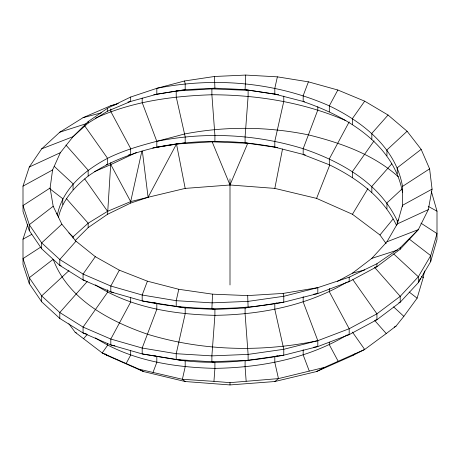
<?xml version="1.0" encoding="UTF-8"?>
<svg xmlns="http://www.w3.org/2000/svg" width="460" height="460" viewBox="0 0 460 460"><rect width="100%" height="100%" fill="white"/><g stroke="black" fill="none" stroke-linecap="round" stroke-linejoin="round"><path stroke-width="0.69" d="M75.078 240.701L88.159 227.619L107.559 214.274L110.814 162.639M212.537 294.164L211.887 308.746L214.906 309.442L245.094 307.97L283.78 302.168L317.814 293.543L349.186 281.612L376.93 266.702L400.211 249.205L418.324 229.626L428.323 209.605L432.072 189.129L429.605 168.843L421.153 149.356L407.111 131.244L388.056 115.029L364.688 101.165L337.835 90.01L308.407 81.846L277.38 76.843L245.738 75.066L214.475 76.487L184.54 80.977L156.82 88.32L130.68 97.031L107.559 108.232L88.159 121.584L73.065 136.672L60.352 152.68L52.572 169.964L50.105 188.013L53.182 206.275L61.853 224.192L75.998 241.184L95.312 256.686L119.33 270.175L147.413 281.181L178.779 289.288L212.537 294.164L247.681 295.59L283.142 293.422L317.814 287.649L349.186 277.196L376.93 263.752L400.211 247.733L418.324 229.626L386.935 241.793L371.841 258.359L352.44 273.183L337.445 281.399M68.856 323.748L75.158 332.264L102.2 352.947L138.96 369.173L182.384 379.281L213.94 381.357L214.906 368.356L214.906 362.463L211.887 361.761L176.22 359.605L142.186 353.924L110.814 344.942L83.07 332.971L59.788 318.429L41.676 301.789L29.29 283.613L23 264.488L23 239.16L27.772 224.658M245.738 75.066L245.094 89.642L278.185 94.645M107.559 343.378L107.559 345.345L102.2 352.947L107.559 355.655L143.422 371.542L185.184 381.53L230 384.934L274.815 381.53L316.578 371.542L352.44 355.655L364.688 349.468L386.239 333.552L396.048 326.088L403.84 316.359L417.122 298.172L423.229 277.656L424.488 270.94M73.065 238.13L73.065 236.819L88.159 223.203L107.559 211.324L130.68 201.595L148.085 197.271L185.184 188.399L230 184.989L274.815 188.399L282.52 149.005M107.559 214.274L130.68 203.073L130.68 201.595L141.875 151.127M178.779 289.288L176.22 300.696L176.22 306.584L185.184 307.889L214.906 309.442L214.906 315.336L211.887 355.873L211.887 361.761L248.112 360.289L283.78 355.189L317.814 346.564L349.186 334.633L376.93 319.717L400.211 302.226L418.324 282.641L430.709 261.522L437 239.453L437 211.18L431.302 191.182M277.38 76.843L274.815 88.251L274.815 94.139L304.572 101.809M386.935 241.793L397.256 223.945L402.5 205.309L432.072 189.129M276.891 302.927L274.815 303.473L274.815 309.361L283.78 349.295L283.78 355.189C248.337 361.433 212.02 365.131 176.22 359.605L176.22 353.711L185.184 313.783L185.184 307.889L142.186 300.909L110.814 291.922L83.07 279.956L59.788 265.408L41.676 248.768L29.29 230.592L23 211.473L23 186.145L29.29 167.02L41.676 148.844L59.788 132.204L83.07 117.662L110.814 105.691L118.318 103.54M57.5 215.78L57.5 214.394C62.916 188.209 85.048 170.24 107.559 158.309C131.175 146.619 157.113 141.594 182.315 134.567L184.54 133.998C225.406 126.08 267.645 126.517 308.407 134.866C340.613 142.807 373.365 154.33 398.4 176.853M58.374 217.672C62.1 200.267 74.675 186.869 88.159 176.077C108.715 161.621 132.486 152.898 156.82 147.229C195.672 139.311 235.928 139.667 274.815 147.16L277.432 147.539M147.413 281.181L142.186 295.015L142.186 300.909C188.744 310.764 237.026 310.81 283.78 302.168L283.78 296.274L283.142 293.422M153.036 372.33L156.82 362.313L156.82 356.425L154.755 355.85M308.407 81.846L303.18 95.68L303.18 101.574C346.138 116.173 393.662 143.848 402.5 192.303M274.815 188.399L316.578 198.386L329.705 165.157M420.509 278.265L418.324 282.641L418.324 276.753L430.709 255.628L437 233.565L420.94 223.152M130.68 203.073L148.085 197.271L176.502 144.009L212.158 141.829L247.75 143.278L277.57 147.545M119.33 270.175L110.814 286.034L110.814 291.922L113.557 292.508M126.161 363.486L130.68 355.074L130.68 350.491M337.835 90.01L329.32 105.869L329.32 111.757M349.186 121.888L329.32 158.89L329.32 164.778C356.759 178.118 383.26 197.127 396.549 225.457M316.578 198.386L352.44 214.274L367.897 188.623M95.312 256.686L83.07 274.062L83.07 279.956L85.111 280.496M364.688 101.165L352.44 118.542L352.44 124.436M374.072 140.858L352.44 171.563L352.44 177.451M386.135 243.587L379.96 234.98L393.081 219.006M75.998 241.184L59.788 259.515L59.788 265.408L61.14 265.845M87.222 281.508L59.788 312.535L59.788 318.429M83.467 338.767L87.222 334.529M388.056 115.029L371.841 133.365L371.841 139.254M391.793 163.817L371.841 186.386L371.841 192.274M61.853 224.192L41.676 242.88L41.676 248.768M68.989 270.606L41.676 295.901L41.676 301.789M407.111 131.244L386.935 149.931L386.935 155.819M401.936 189.054L386.935 202.946L386.935 208.84M278.265 94.645L245.094 89.642L214.906 88.17L185.184 89.723L156.82 94.208L130.68 101.453L107.559 111.176L88.159 123.056L73.065 136.672L41.676 148.844M274.815 381.53L278.461 378.603L324.294 367.448L364.688 349.468L352.44 332.091M53.182 206.275L29.29 224.704L29.29 230.592M421.153 149.356L397.256 167.779L397.256 173.667M398.394 219.92L397.256 220.794L397.256 224.072M352.44 355.655L354.735 353.93M50.105 188.013L23 205.58L29.29 224.704L41.676 242.88L59.788 259.515L83.07 274.062L110.814 286.034L142.186 295.015L176.22 300.696L211.887 302.853L248.112 301.38L283.78 296.274L317.814 287.649L317.814 293.543L313.634 294.256M40.468 247.279L23 258.601L29.29 277.719L41.676 295.901L59.788 312.535L83.07 327.083L110.814 339.049L142.186 348.036L176.22 353.711L211.887 355.873L248.112 354.401L283.78 349.295L317.814 340.67L349.186 328.745L376.93 313.829L400.211 296.338L418.324 276.753L393.737 253.983M402.5 206.62L402.5 186.409L429.605 168.843M394.191 327.112L396.048 326.088M346.817 282.152C307.228 305.762 260.55 314.657 214.906 315.336C173.667 314.375 130.692 307.591 95.433 284.901M346.19 335.518C306.757 358.903 260.308 367.661 214.906 368.356C173.667 367.396 130.692 360.611 95.433 337.922M23 186.145L52.572 169.964M23 239.16L31.809 234.341M316.578 371.542L324.294 367.448M94.685 171.557L110.814 164.599L136.424 152.461M29.29 167.02L60.352 152.68M397.256 223.945L428.323 209.605M95.329 118.26C131.721 101.528 172.178 96.054 211.887 94.76C257.64 94.938 303.686 102.402 345.845 120.623M59.788 132.204L86.129 123.711M371.841 258.359L397.509 250.079M398.86 302.663L400.211 302.226L400.211 296.338L374.681 267.455M83.07 117.662L101.436 112.798M106.197 164.559L107.559 164.197L107.559 158.309L84.703 125.867M352.44 273.183L364.688 269.939M374.888 267.237L376.93 266.702L376.93 263.752M375.567 320.079L376.93 319.717L376.93 313.829L352.849 279.651M277.581 355.77L274.815 356.494L274.815 362.382L278.461 378.603L230 382.645L213.94 381.357M110.814 105.691L116.294 104.523M127.937 102.034L130.68 101.453L130.68 97.031M128.627 154.911L130.68 154.468L130.68 148.58L110.814 111.579L110.814 108.962M347.812 281.905L349.186 281.612L349.186 277.196M346.443 335.219L349.186 334.633L349.186 328.745L329.32 291.743L329.32 288.472M154.031 94.685L156.82 94.208L156.82 88.32C214.337 76.843 275.511 82.064 329.32 105.869C362.67 121.906 395.87 147.804 402.5 186.409M154.031 147.706L185.184 142.744L185.184 136.85L176.22 96.916L176.22 91.028L185.184 89.723L185.184 83.829L184.54 80.977M313.634 347.277L317.814 346.564L317.814 340.67L303.18 301.933L303.18 296.694M153.991 94.737L176.22 91.028L211.887 88.872L248.112 90.344L248.112 96.232L245.094 136.769L245.094 142.663L247.75 143.278L230 184.989L212.158 141.829L214.906 141.191L214.906 135.297L211.887 94.76L211.887 88.872L214.906 88.17L214.475 76.487M152.691 147.976L176.502 144.009L185.184 188.399M317.814 340.67C261.596 352.44 202.463 351.072 147.413 334.202C109.187 320.959 68.218 299.42 53.182 259.296L29.29 277.719L29.29 283.613M142.186 98.014L142.186 102.597L156.82 141.341C205.252 131.554 255.973 134.13 303.18 148.701C341.009 161.546 379.598 183.201 397.256 220.794L397.842 222.87M305.296 154.951L274.815 147.16L274.815 141.272L283.78 101.338L283.78 96.1M114.925 345.822L110.814 344.942L110.814 339.049L130.68 302.053L130.68 297.471M86.468 333.874L83.07 332.971L83.07 327.083L107.559 292.324L107.559 289.708M153.381 302.45L156.82 303.404L156.82 309.292L142.186 348.036L142.186 353.924L185.184 360.91L185.184 366.804L182.384 379.281L185.184 381.53M329.32 164.778L303.18 154.594L303.18 148.701L317.814 109.963L317.814 106.691M138.96 369.173L143.422 371.542M428.22 206.373L437 211.18M75.158 332.264L76.383 332.936M421.452 276.506L423.229 277.656M56.31 213.624L57.5 214.394M352.44 214.274L379.96 234.98M105.265 353.93L107.559 355.655M409.164 239.016L430.709 255.628L430.709 261.522M409.176 292.042L417.122 298.172M49.703 188.652L62.744 198.703L62.744 204.596M393.593 306.872L403.84 316.359M54.234 166.359L73.065 183.804L73.065 189.692M68.879 232.944L73.065 236.819M374.63 320.419L386.239 333.552M65.935 145.049L88.159 170.183L88.159 176.077M66.407 198.605L88.159 223.203L88.159 227.619M84.703 178.888L107.559 211.324M338.163 361.238L329.32 344.764L329.32 342.148M110.814 164.599L130.68 201.595M309.241 370.996L303.18 354.947L303.18 349.715M142.358 151.144L148.085 197.271M247.681 295.59L248.112 307.274L245.094 307.97L245.094 313.864L248.112 354.401L248.112 360.289L245.094 360.991L245.094 366.884L246.152 381.15M400.211 247.733L400.211 249.205M230 178.923L230 284.964M230 382.645L230 384.934M156.82 141.341L156.82 147.229M107.559 108.232L107.559 111.176M88.159 121.584L88.159 123.056"/></g></svg>
